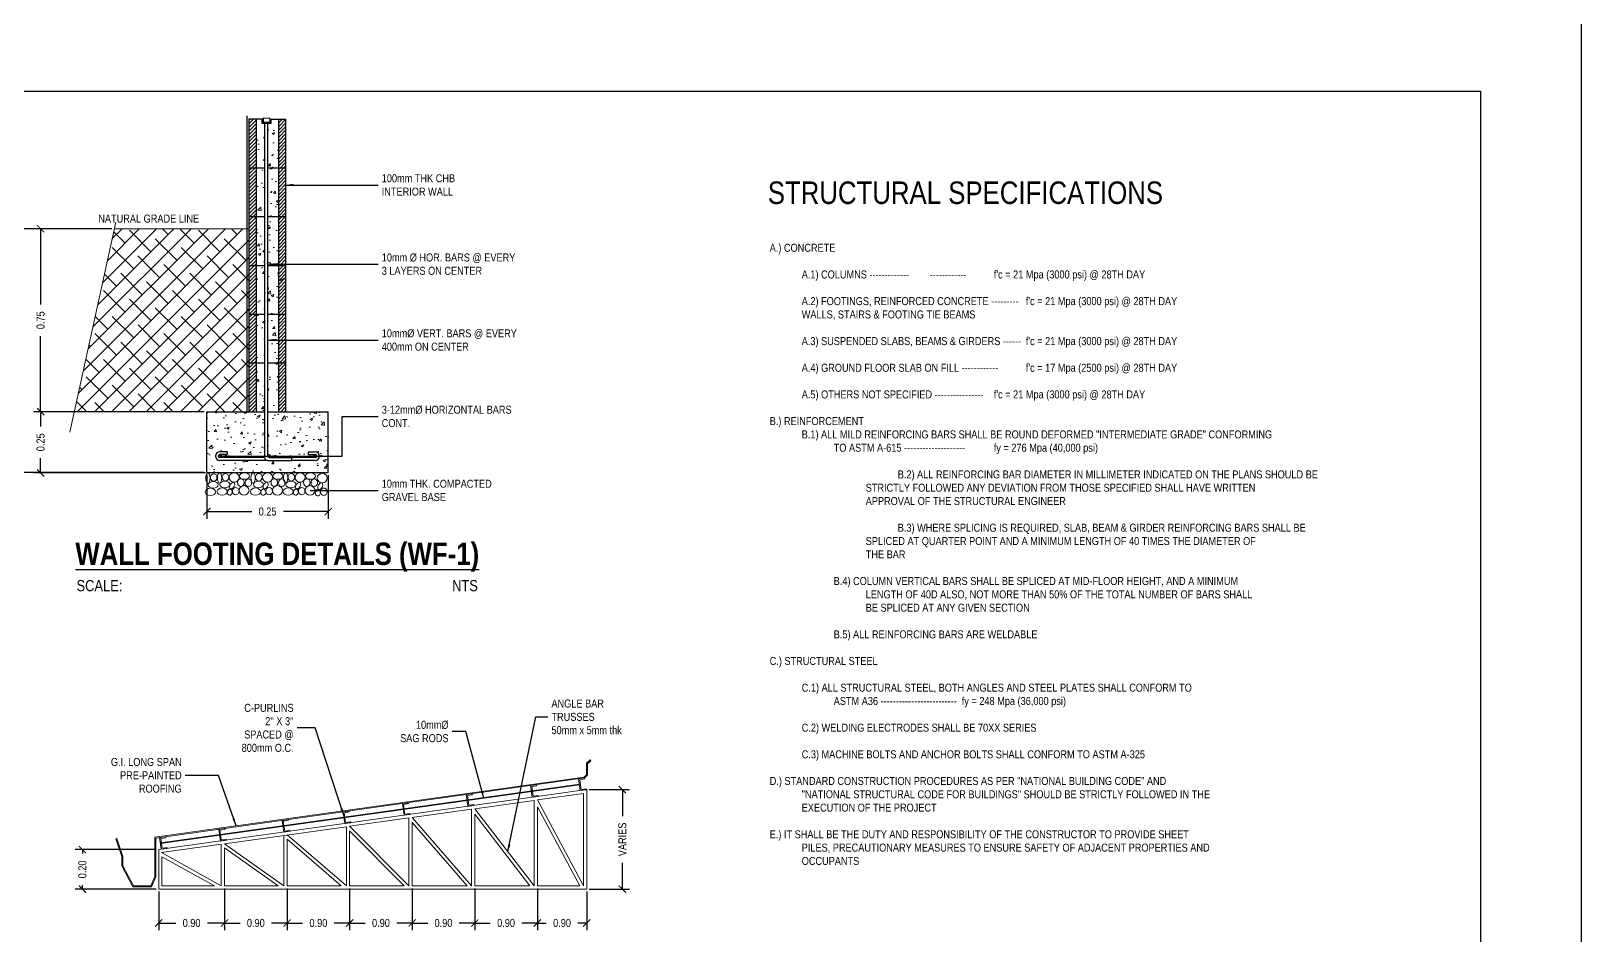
# Model space of a CAD drawing. Header units: inches. Extents: x 7263 to 14962, y 1317 to 2926.
# Drawn here: x 7376.96 to 7415.7, y 1446.5 to 1469.11 of the extents above; entities that cross this region are included whole.
import ezdxf

# ---------------------------------------------------------------- set-up
doc = ezdxf.new("R2010")
doc.units = ezdxf.units.IN
doc.header["$MEASUREMENT"] = 0
for name, color, linetype in [('BAR', 5, 'Continuous'), ('Layer3', 3, 'Continuous'), ('Layer6', 6, 'Continuous'), ('Walls', 4, 'Continuous')]:
    doc.layers.add(name, color=color, linetype=linetype)
for name, color, linetype, lineweight in [('beam', 10, 'Continuous', 20), ('dimension 1', 250, 'Continuous', 9), ('dimension 2', 251, 'Continuous', 9), ('DRIVEWAY', 251, 'Continuous', 25), ('hatch 0.0', 250, 'Continuous', 0)]:
    doc.layers.add(name, color=color, linetype=linetype, lineweight=lineweight)
doc.styles.get("Standard").update_dxf_attribs({"font": ''})
doc.styles.get('Standard').set_extended_font_data('Tw Cen MT Condensed')
doc.dimstyles.get("Standard").update_dxf_attribs({"dimtxt": 0.2, "dimasz": 0.18, "dimexe": 0.18, "dimexo": 0.0625, "dimgap": 0.09, "dimtad": 0, "dimzin": 0, "dimdsep": 46, "dimtxsty": 'Standard', "dimblk": 'ARCHTICK', "dimcen": 0.09, "dimclrd": 8, "dimclre": 8, "dimclrt": 2, "dimadec": 0, "dimazin": 0, "dimtfac": 1, "dimtofl": 0, "dimtmove": 0, "dimatfit": 3, "dimfxl": 1, "dimtolj": 1, "dimtzin": 0, "dimarcsym": 0})

# ---------------------------------------------------------------- blocks, each defined once
blk = doc.blocks.new('_ArchTick')
at = {"color": 0, "linetype": 'ByBlock', "const_width": 0.15}
blk.add_lwpolyline([(-0.5, -0.5), (0.5, 0.5)], dxfattribs=at)
blk = doc.blocks.new('*D189')
at = {"layer": 'Defpoints', "color": 0, "transparency": 16777216}
for p in [(7379.042, 1464.16), (7377.198, 1459.586), (7381.352, 1459.586)]:
    blk.add_point(p, dxfattribs=at)
at = {"layer": 'Layer6', "color": 8, "lineweight": -2, "transparency": 16777216}
for p, q in [((7378.98, 1464.16), (7377.018, 1464.16)), ((7377.198, 1464.16), (7377.198, 1462.268)), ((7377.198, 1459.586), (7377.198, 1461.478)), ((7381.289, 1459.586), (7377.018, 1459.586))]:
    blk.add_line(p, q, dxfattribs=at)
at = {"layer": 'Layer6', "color": 8, "lineweight": -2, "transparency": 16777216, "xscale": 0.18, "yscale": 0.18, "zscale": 0.18}
for p, rotation in [((7377.198, 1464.16), 90), ((7377.198, 1459.586), 270)]:
    blk.add_blockref('_ArchTick', p, dxfattribs=dict(at, rotation=rotation))
at = {"layer": 'Layer6', "color": 2, "transparency": 16777216, "insert": (7377.198, 1461.873), "char_height": 0.2, "attachment_point": 5, "rotation": 90}
blk.add_mtext('\\A1;0.75', dxfattribs=at)
blk = doc.blocks.new('*D190')
at = {"layer": 'Defpoints', "color": 0, "transparency": 16777216}
for p in [(7381.352, 1459.586), (7377.198, 1458.054), (7381.381, 1458.054)]:
    blk.add_point(p, dxfattribs=at)
at = {"layer": 'Layer6', "color": 8, "lineweight": -2, "transparency": 16777216}
for p, q in [((7381.289, 1459.586), (7377.018, 1459.586)), ((7377.198, 1459.586), (7377.198, 1459.215)), ((7377.198, 1458.054), (7377.198, 1458.425)), ((7381.318, 1458.054), (7377.018, 1458.054))]:
    blk.add_line(p, q, dxfattribs=at)
at = {"layer": 'Layer6', "color": 8, "lineweight": -2, "transparency": 16777216, "xscale": 0.18, "yscale": 0.18, "zscale": 0.18}
for p, rotation in [((7377.198, 1459.586), 90), ((7377.198, 1458.054), 270)]:
    blk.add_blockref('_ArchTick', p, dxfattribs=dict(at, rotation=rotation))
at = {"layer": 'Layer6', "color": 2, "transparency": 16777216, "insert": (7377.198, 1458.82), "char_height": 0.2, "attachment_point": 5, "rotation": 90}
blk.add_mtext('\\A1;0.25', dxfattribs=at)
blk = doc.blocks.new('*D191')
at = {"layer": 'Defpoints', "color": 0, "transparency": 16777216}
for p in [(7379.042, 1464.16), (7376.472, 1458.061), (7381.352, 1458.061)]:
    blk.add_point(p, dxfattribs=at)
at = {"layer": 'Layer6', "color": 8, "lineweight": -2, "transparency": 16777216}
for p, q in [((7378.98, 1464.16), (7376.292, 1464.16)), ((7376.472, 1464.16), (7376.472, 1461.62)), ((7376.472, 1458.061), (7376.472, 1460.602)), ((7381.289, 1458.061), (7376.292, 1458.061))]:
    blk.add_line(p, q, dxfattribs=at)
at = {"layer": 'Layer6', "color": 8, "lineweight": -2, "transparency": 16777216, "xscale": 0.18, "yscale": 0.18, "zscale": 0.18}
for p, rotation in [((7376.472, 1464.16), 90), ((7376.472, 1458.061), 270)]:
    blk.add_blockref('_ArchTick', p, dxfattribs=dict(at, rotation=rotation))
at = {"layer": 'Layer6', "color": 2, "transparency": 16777216, "insert": (7376.472, 1461.111), "char_height": 0.2, "attachment_point": 5, "rotation": 90}
blk.add_mtext('\\A1;1.00m', dxfattribs=at)
blk = doc.blocks.new('*D192')
at = {"layer": 'Defpoints', "color": 0, "transparency": 16777216}
for p in [(7381.352, 1458.061), (7384.389, 1458.061), (7384.389, 1457.088)]:
    blk.add_point(p, dxfattribs=at)
at = {"layer": 'Layer6', "color": 8, "lineweight": -2, "transparency": 16777216}
for p, q in [((7381.352, 1457.999), (7381.352, 1456.908)), ((7384.389, 1457.999), (7384.389, 1456.908)), ((7381.352, 1457.088), (7382.476, 1457.088)), ((7384.389, 1457.088), (7383.265, 1457.088))]:
    blk.add_line(p, q, dxfattribs=at)
at = {"layer": 'Layer6', "color": 8, "lineweight": -2, "transparency": 16777216, "xscale": 0.18, "yscale": 0.18, "zscale": 0.18, "rotation": 180}
blk.add_blockref('_ArchTick', (7381.352, 1457.088), dxfattribs=at)
at = {"layer": 'Layer6', "color": 8, "lineweight": -2, "transparency": 16777216, "xscale": 0.18, "yscale": 0.18, "zscale": 0.18}
blk.add_blockref('_ArchTick', (7384.389, 1457.088), dxfattribs=at)
at = {"layer": 'Layer6', "color": 2, "transparency": 16777216, "insert": (7382.87, 1457.088), "char_height": 0.2, "attachment_point": 5}
blk.add_mtext('\\A1;0.25', dxfattribs=at)
blk = doc.blocks.new('*D217')
at = {"layer": 'Defpoints', "color": 0, "transparency": 16777216}
for p in [(7380.149, 1448.632), (7378.243, 1447.644), (7380.149, 1447.644)]:
    blk.add_point(p, dxfattribs=at)
at = {"layer": 'Layer6', "color": 8, "lineweight": -2, "transparency": 16777216}
for p, q in [((7380.087, 1448.632), (7378.063, 1448.632)), ((7378.243, 1448.632), (7378.243, 1448.533)), ((7378.243, 1447.644), (7378.243, 1447.743)), ((7380.087, 1447.644), (7378.063, 1447.644))]:
    blk.add_line(p, q, dxfattribs=at)
at = {"layer": 'Layer6', "color": 8, "lineweight": -2, "transparency": 16777216, "xscale": 0.18, "yscale": 0.18, "zscale": 0.18}
for p, rotation in [((7378.243, 1448.632), 90), ((7378.243, 1447.644), 270)]:
    blk.add_blockref('_ArchTick', p, dxfattribs=dict(at, rotation=rotation))
at = {"layer": 'Layer6', "color": 2, "transparency": 16777216, "insert": (7378.243, 1448.138), "char_height": 0.2, "attachment_point": 5, "rotation": 90}
blk.add_mtext('\\A1;0.20', dxfattribs=at)
blk = doc.blocks.new('*D218')
at = {"layer": 'Defpoints', "color": 0, "transparency": 16777216}
for p in [(7390.847, 1450.132), (7390.847, 1447.644), (7391.738, 1447.644)]:
    blk.add_point(p, dxfattribs=at)
at = {"layer": 'Layer6', "color": 8, "lineweight": -2, "transparency": 16777216}
for p, q in [((7390.909, 1450.132), (7391.918, 1450.132)), ((7391.738, 1450.132), (7391.738, 1449.473)), ((7391.738, 1447.644), (7391.738, 1448.303)), ((7390.909, 1447.644), (7391.918, 1447.644))]:
    blk.add_line(p, q, dxfattribs=at)
at = {"layer": 'Layer6', "color": 8, "lineweight": -2, "transparency": 16777216, "xscale": 0.18, "yscale": 0.18, "zscale": 0.18}
for p, rotation in [((7391.738, 1450.132), 90), ((7391.738, 1447.644), 270)]:
    blk.add_blockref('_ArchTick', p, dxfattribs=dict(at, rotation=rotation))
at = {"layer": 'Layer6', "color": 2, "transparency": 16777216, "insert": (7391.738, 1448.888), "char_height": 0.2, "attachment_point": 5, "rotation": 90}
blk.add_mtext('\\A1;VARIES', dxfattribs=at)
blk = doc.blocks.new('*D219')
at = {"layer": 'Defpoints', "color": 0, "transparency": 16777216}
for p in [(7381.795, 1447.727), (7380.149, 1447.644), (7381.795, 1446.797)]:
    blk.add_point(p, dxfattribs=at)
at = {"layer": 'Layer6', "color": 8, "lineweight": -2, "transparency": 16777216}
for p, q in [((7381.795, 1447.664), (7381.795, 1446.617)), ((7380.149, 1447.582), (7380.149, 1446.617)), ((7380.149, 1446.797), (7380.578, 1446.797)), ((7381.795, 1446.797), (7381.367, 1446.797))]:
    blk.add_line(p, q, dxfattribs=at)
at = {"layer": 'Layer6', "color": 8, "lineweight": -2, "transparency": 16777216, "xscale": 0.18, "yscale": 0.18, "zscale": 0.18, "rotation": 180}
blk.add_blockref('_ArchTick', (7380.149, 1446.797), dxfattribs=at)
at = {"layer": 'Layer6', "color": 8, "lineweight": -2, "transparency": 16777216, "xscale": 0.18, "yscale": 0.18, "zscale": 0.18}
blk.add_blockref('_ArchTick', (7381.795, 1446.797), dxfattribs=at)
at = {"layer": 'Layer6', "color": 2, "transparency": 16777216, "insert": (7380.972, 1446.797), "char_height": 0.2, "attachment_point": 5}
blk.add_mtext('\\A1;0.90', dxfattribs=at)
blk = doc.blocks.new('*D220')
at = {"layer": 'Defpoints', "color": 0, "transparency": 16777216}
for p in [(7381.795, 1447.727), (7383.359, 1447.727), (7383.359, 1446.797)]:
    blk.add_point(p, dxfattribs=at)
at = {"layer": 'Layer6', "color": 8, "lineweight": -2, "transparency": 16777216}
for p, q in [((7381.795, 1447.664), (7381.795, 1446.617)), ((7383.359, 1447.664), (7383.359, 1446.617)), ((7381.795, 1446.797), (7382.182, 1446.797)), ((7383.359, 1446.797), (7382.972, 1446.797))]:
    blk.add_line(p, q, dxfattribs=at)
at = {"layer": 'Layer6', "color": 8, "lineweight": -2, "transparency": 16777216, "xscale": 0.18, "yscale": 0.18, "zscale": 0.18, "rotation": 180}
blk.add_blockref('_ArchTick', (7381.795, 1446.797), dxfattribs=at)
at = {"layer": 'Layer6', "color": 8, "lineweight": -2, "transparency": 16777216, "xscale": 0.18, "yscale": 0.18, "zscale": 0.18}
blk.add_blockref('_ArchTick', (7383.359, 1446.797), dxfattribs=at)
at = {"layer": 'Layer6', "color": 2, "transparency": 16777216, "insert": (7382.577, 1446.797), "char_height": 0.2, "attachment_point": 5}
blk.add_mtext('\\A1;0.90', dxfattribs=at)
blk = doc.blocks.new('*D221')
at = {"layer": 'Defpoints', "color": 0, "transparency": 16777216}
for p in [(7383.359, 1447.727), (7384.922, 1447.727), (7384.922, 1446.797)]:
    blk.add_point(p, dxfattribs=at)
at = {"layer": 'Layer6', "color": 8, "lineweight": -2, "transparency": 16777216}
for p, q in [((7383.359, 1447.664), (7383.359, 1446.617)), ((7384.922, 1447.664), (7384.922, 1446.617)), ((7383.359, 1446.797), (7383.746, 1446.797)), ((7384.922, 1446.797), (7384.535, 1446.797))]:
    blk.add_line(p, q, dxfattribs=at)
at = {"layer": 'Layer6', "color": 8, "lineweight": -2, "transparency": 16777216, "xscale": 0.18, "yscale": 0.18, "zscale": 0.18, "rotation": 180}
blk.add_blockref('_ArchTick', (7383.359, 1446.797), dxfattribs=at)
at = {"layer": 'Layer6', "color": 8, "lineweight": -2, "transparency": 16777216, "xscale": 0.18, "yscale": 0.18, "zscale": 0.18}
blk.add_blockref('_ArchTick', (7384.922, 1446.797), dxfattribs=at)
at = {"layer": 'Layer6', "color": 2, "transparency": 16777216, "insert": (7384.14, 1446.797), "char_height": 0.2, "attachment_point": 5}
blk.add_mtext('\\A1;0.90', dxfattribs=at)
blk = doc.blocks.new('*D222')
at = {"layer": 'Defpoints', "color": 0, "transparency": 16777216}
for p in [(7384.922, 1447.727), (7386.486, 1447.727), (7386.486, 1446.797)]:
    blk.add_point(p, dxfattribs=at)
at = {"layer": 'Layer6', "color": 8, "lineweight": -2, "transparency": 16777216}
for p, q in [((7384.922, 1447.664), (7384.922, 1446.617)), ((7386.486, 1447.664), (7386.486, 1446.617)), ((7384.922, 1446.797), (7385.309, 1446.797)), ((7386.486, 1446.797), (7386.099, 1446.797))]:
    blk.add_line(p, q, dxfattribs=at)
at = {"layer": 'Layer6', "color": 8, "lineweight": -2, "transparency": 16777216, "xscale": 0.18, "yscale": 0.18, "zscale": 0.18, "rotation": 180}
blk.add_blockref('_ArchTick', (7384.922, 1446.797), dxfattribs=at)
at = {"layer": 'Layer6', "color": 8, "lineweight": -2, "transparency": 16777216, "xscale": 0.18, "yscale": 0.18, "zscale": 0.18}
blk.add_blockref('_ArchTick', (7386.486, 1446.797), dxfattribs=at)
at = {"layer": 'Layer6', "color": 2, "transparency": 16777216, "insert": (7385.704, 1446.797), "char_height": 0.2, "attachment_point": 5}
blk.add_mtext('\\A1;0.90', dxfattribs=at)
blk = doc.blocks.new('*D223')
at = {"layer": 'Defpoints', "color": 0, "transparency": 16777216}
for p in [(7386.486, 1447.727), (7388.049, 1447.727), (7388.049, 1446.797)]:
    blk.add_point(p, dxfattribs=at)
at = {"layer": 'Layer6', "color": 8, "lineweight": -2, "transparency": 16777216}
for p, q in [((7386.486, 1447.664), (7386.486, 1446.617)), ((7388.049, 1447.664), (7388.049, 1446.617)), ((7386.486, 1446.797), (7386.873, 1446.797)), ((7388.049, 1446.797), (7387.662, 1446.797))]:
    blk.add_line(p, q, dxfattribs=at)
at = {"layer": 'Layer6', "color": 8, "lineweight": -2, "transparency": 16777216, "xscale": 0.18, "yscale": 0.18, "zscale": 0.18, "rotation": 180}
blk.add_blockref('_ArchTick', (7386.486, 1446.797), dxfattribs=at)
at = {"layer": 'Layer6', "color": 8, "lineweight": -2, "transparency": 16777216, "xscale": 0.18, "yscale": 0.18, "zscale": 0.18}
blk.add_blockref('_ArchTick', (7388.049, 1446.797), dxfattribs=at)
at = {"layer": 'Layer6', "color": 2, "transparency": 16777216, "insert": (7387.267, 1446.797), "char_height": 0.2, "attachment_point": 5}
blk.add_mtext('\\A1;0.90', dxfattribs=at)
blk = doc.blocks.new('*D224')
at = {"layer": 'Defpoints', "color": 0, "transparency": 16777216}
for p in [(7388.049, 1447.727), (7389.613, 1447.727), (7389.613, 1446.797)]:
    blk.add_point(p, dxfattribs=at)
at = {"layer": 'Layer6', "color": 8, "lineweight": -2, "transparency": 16777216}
for p, q in [((7388.049, 1447.664), (7388.049, 1446.617)), ((7389.613, 1447.664), (7389.613, 1446.617)), ((7388.049, 1446.797), (7388.436, 1446.797)), ((7389.613, 1446.797), (7389.226, 1446.797))]:
    blk.add_line(p, q, dxfattribs=at)
at = {"layer": 'Layer6', "color": 8, "lineweight": -2, "transparency": 16777216, "xscale": 0.18, "yscale": 0.18, "zscale": 0.18, "rotation": 180}
blk.add_blockref('_ArchTick', (7388.049, 1446.797), dxfattribs=at)
at = {"layer": 'Layer6', "color": 8, "lineweight": -2, "transparency": 16777216, "xscale": 0.18, "yscale": 0.18, "zscale": 0.18}
blk.add_blockref('_ArchTick', (7389.613, 1446.797), dxfattribs=at)
at = {"layer": 'Layer6', "color": 2, "transparency": 16777216, "insert": (7388.831, 1446.797), "char_height": 0.2, "attachment_point": 5}
blk.add_mtext('\\A1;0.90', dxfattribs=at)
blk = doc.blocks.new('*D225')
at = {"layer": 'Defpoints', "color": 0, "transparency": 16777216}
for p in [(7389.613, 1447.727), (7390.847, 1447.644), (7390.847, 1446.797)]:
    blk.add_point(p, dxfattribs=at)
at = {"layer": 'Layer6', "color": 8, "lineweight": -2, "transparency": 16777216}
for p, q in [((7389.613, 1447.664), (7389.613, 1446.617)), ((7390.847, 1447.582), (7390.847, 1446.617)), ((7389.613, 1446.797), (7389.835, 1446.797)), ((7390.847, 1446.797), (7390.625, 1446.797))]:
    blk.add_line(p, q, dxfattribs=at)
at = {"layer": 'Layer6', "color": 8, "lineweight": -2, "transparency": 16777216, "xscale": 0.18, "yscale": 0.18, "zscale": 0.18, "rotation": 180}
blk.add_blockref('_ArchTick', (7389.613, 1446.797), dxfattribs=at)
at = {"layer": 'Layer6', "color": 8, "lineweight": -2, "transparency": 16777216, "xscale": 0.18, "yscale": 0.18, "zscale": 0.18}
blk.add_blockref('_ArchTick', (7390.847, 1446.797), dxfattribs=at)
at = {"layer": 'Layer6', "color": 2, "transparency": 16777216, "insert": (7390.23, 1446.797), "char_height": 0.2, "attachment_point": 5}
blk.add_mtext('\\A1;0.90', dxfattribs=at)

msp = doc.modelspace()

# ---------------------------------------------------------------- hatches: boundary and pattern name
at = {"layer": 'dimension 1'}
h = msp.add_hatch(dxfattribs=at)
h.set_pattern_fill('ANSI38', color=256, scale=2.439587, style=0)
h.set_pattern_definition([(45, (8063.50575, 1726.22633), (-0.21563105, 0.21563105), []), (135, (8063.50575, 1726.22633), (-0.64689316, 0.21563105), [0.7623709, -0.45742254])])
h.paths.add_polyline_path([(7379.042, 1464.16), (7378.042, 1459.586), (7382.41, 1459.586), (7382.41, 1464.16)])
at = {"layer": 'dimension 2'}
h = msp.add_hatch(dxfattribs=at)
h.set_pattern_fill('ANSI31', color=256, scale=0.508247, style=0)
h.set_pattern_definition([(45, (8426.67926, 1560.936225), (-0.044923091, 0.044923091), [])])
h.paths.add_polyline_path([(7383.331, 1460.806), (7383.148, 1460.806), (7383.148, 1459.586), (7383.331, 1459.586)])
h.paths.add_polyline_path([(7382.593, 1460.806), (7382.41, 1460.806), (7382.41, 1459.586), (7382.593, 1459.586)])
h.paths.add_polyline_path([(7382.593, 1462.025), (7382.41, 1462.025), (7382.41, 1460.806), (7382.593, 1460.806)])
h.paths.add_polyline_path([(7383.331, 1462.025), (7383.148, 1462.025), (7383.148, 1460.806), (7383.331, 1460.806)])
h.paths.add_polyline_path([(7382.593, 1463.245), (7382.41, 1463.245), (7382.41, 1462.025), (7382.593, 1462.025)])
h.paths.add_polyline_path([(7383.331, 1463.245), (7383.148, 1463.245), (7383.148, 1462.025), (7383.331, 1462.025)])
h.paths.add_polyline_path([(7382.593, 1464.465), (7382.41, 1464.465), (7382.41, 1463.245), (7382.593, 1463.245)])
h.paths.add_polyline_path([(7383.331, 1464.465), (7383.148, 1464.465), (7383.148, 1463.245), (7383.331, 1463.245)])
h.paths.add_polyline_path([(7382.593, 1465.685), (7382.41, 1465.685), (7382.41, 1464.465), (7382.593, 1464.465)])
h.paths.add_polyline_path([(7383.331, 1465.685), (7383.148, 1465.685), (7383.148, 1464.465), (7383.331, 1464.465)])
h.paths.add_polyline_path([(7382.593, 1466.91), (7382.41, 1466.91), (7382.41, 1465.685), (7382.593, 1465.685)])
h.paths.add_polyline_path([(7383.331, 1466.905), (7383.148, 1466.905), (7383.148, 1465.685), (7383.331, 1465.685)])
at = {"layer": 'hatch 0.0'}
h = msp.add_hatch(dxfattribs=at)
h.set_pattern_fill('AR-CONC', color=256, scale=0.091485, style=0)
h.set_pattern_definition([(50, (7382.87043, 1462.35526), (0.65618, -0.05741), [0.06861, -0.75475]), (355, (7382.8704, 1462.35526), (-0.12694, 0.68814), [0.05489, -0.6038]), (100.451, (7382.9251, 1462.3505), (0.52925, 0.63073), [0.05831, -0.64144]), (46.184, (7382.8704, 1462.5382), (0.97636, -0.15142), [0.10292, -1.13212]), (96.636, (7382.9518, 1462.5256), (0.85507, 0.89117), [0.08747, -0.96215]), (351.184, (7382.8704, 1462.5382), (0.85507, 0.89117), [0.08234, -0.9057]), (21, (7382.9619, 1462.4925), (0.54608, -0.368334), [0.06861, -0.75475]), (326, (7382.9619, 1462.4925), (0.2226, 0.6634), [0.05489, -0.6038]), (71.451, (7383.0074, 1462.4618), (0.76867, 0.295065), [0.05831, -0.64144]), (37.5, (7382.87043, 1462.35526), (0.011124, 0.304546), [0, -0.59648, 0, -0.612946, 0, -0.606085]), (7.5, (7382.87043, 1462.35526), (0.240668, 0.360826), [0, -0.34947, 0, -0.582756, 0, -0.230998]), (327.5, (7382.66642, 1462.35526), (0.488365, -0.020634), [0, -0.228711, 0, -0.71358, 0, -0.946865]), (317.5, (7382.57494, 1462.35526), (0.533525, 0.09158), [0, -0.297325, 0, -0.47389, 0, -0.67241])])
edge = h.paths.add_edge_path()
edge.add_line((7382.797, 1459.586), (7381.352, 1459.586))
edge.add_line((7381.352, 1459.586), (7381.352, 1458.061))
edge.add_line((7381.352, 1458.061), (7381.666, 1458.061))
edge.add_ellipse((7381.672, 1457.931), major_axis=(0, -0.131), ratio=0.411043, start_angle=173.6105, end_angle=186.3895, ccw=False)
edge.add_ellipse((7381.672, 1457.931), major_axis=(0, -0.131), ratio=0.411043, start_angle=186.3895, end_angle=533.6105)
edge.add_line((7381.678, 1458.061), (7382.503, 1458.061))
edge.add_ellipse((7382.509, 1457.931), major_axis=(0, -0.131), ratio=0.411043, start_angle=173.6105, end_angle=186.3895, ccw=False)
edge.add_ellipse((7382.509, 1457.931), major_axis=(0, -0.131), ratio=0.411043, start_angle=186.3895, end_angle=533.6105)
edge.add_line((7382.515, 1458.061), (7383.315, 1458.061))
edge.add_ellipse((7383.321, 1457.931), major_axis=(0, -0.131), ratio=0.411043, start_angle=173.6105, end_angle=186.3895, ccw=False)
edge.add_ellipse((7383.321, 1457.931), major_axis=(0, -0.131), ratio=0.411043, start_angle=346.9478, end_angle=533.6105)
edge.add_line((7383.327, 1458.061), (7384.389, 1458.061))
edge.add_line((7384.389, 1458.061), (7384.389, 1459.586))
edge.add_line((7384.389, 1459.586), (7382.87, 1459.586))
edge.add_line((7382.87, 1459.586), (7382.87, 1458.476))
edge.add_arc((7382.907, 1458.476), 0.0366, 0, 180, ccw=False)
edge.add_arc((7382.907, 1458.476), 0.0366, -90, 0, ccw=False)
edge.add_line((7382.907, 1458.439), (7383.48, 1458.439))
edge.add_line((7383.48, 1458.439), (7384.061, 1458.439))
edge.add_arc((7384.061, 1458.476), 0.0366, 180, 270, ccw=False)
edge.add_arc((7384.061, 1458.476), 0.0366, 90, 180, ccw=False)
edge.add_line((7384.061, 1458.512), (7383.882, 1458.512))
edge.add_line((7383.882, 1458.512), (7383.882, 1458.586))
edge.add_line((7383.882, 1458.586), (7384.061, 1458.586))
edge.add_arc((7384.061, 1458.476), 0.11, -90, 90, ccw=False)
edge.add_line((7384.061, 1458.366), (7383.48, 1458.366))
edge.add_line((7383.48, 1458.366), (7382.87, 1458.366))
edge.add_line((7382.87, 1458.366), (7381.679, 1458.366))
edge.add_arc((7381.679, 1458.476), 0.11, 90, 270, ccw=False)
edge.add_line((7381.679, 1458.586), (7381.859, 1458.586))
edge.add_line((7381.859, 1458.586), (7381.859, 1458.512))
edge.add_line((7381.859, 1458.512), (7381.679, 1458.512))
edge.add_arc((7381.679, 1458.476), 0.0366, 0, 90, ccw=False)
edge.add_arc((7381.679, 1458.476), 0.0366, -90, 0, ccw=False)
edge.add_line((7381.679, 1458.439), (7382.797, 1458.439))
edge.add_line((7382.797, 1458.439), (7382.797, 1459.586))
h.paths.add_polyline_path([(7383.148, 1460.806), (7382.87, 1460.806), (7382.87, 1459.586), (7383.148, 1459.586)])
h.paths.add_polyline_path([(7382.797, 1460.806), (7382.593, 1460.806), (7382.593, 1459.586), (7382.797, 1459.586)])
h.paths.add_polyline_path([(7382.797, 1462.025), (7382.593, 1462.025), (7382.593, 1460.806), (7382.797, 1460.806)])
h.paths.add_polyline_path([(7383.148, 1462.025), (7382.87, 1462.025), (7382.87, 1460.806), (7383.148, 1460.806)])
h.paths.add_polyline_path([(7382.797, 1463.245), (7382.593, 1463.245), (7382.593, 1462.025), (7382.797, 1462.025)])
h.paths.add_polyline_path([(7383.148, 1463.245), (7382.87, 1463.245), (7382.87, 1462.025), (7383.148, 1462.025)])
h.paths.add_polyline_path([(7382.797, 1464.465), (7382.593, 1464.465), (7382.593, 1463.245), (7382.797, 1463.245)])
h.paths.add_polyline_path([(7383.148, 1464.465), (7382.87, 1464.465), (7382.87, 1463.284, -1), (7382.944, 1463.284, -1), (7382.87, 1463.284), (7382.87, 1463.245), (7383.148, 1463.245)])
h.paths.add_polyline_path([(7382.797, 1465.685), (7382.593, 1465.685), (7382.593, 1464.465), (7382.797, 1464.465)])
h.paths.add_polyline_path([(7383.148, 1465.685), (7382.87, 1465.685), (7382.87, 1464.465), (7383.148, 1464.465)])
h.paths.add_polyline_path([(7382.797, 1466.801), (7382.726, 1466.801), (7382.726, 1466.91), (7382.593, 1466.91), (7382.593, 1465.685), (7382.797, 1465.685)])
h.paths.add_polyline_path([(7383.148, 1466.905), (7382.96, 1466.905), (7382.96, 1466.801), (7382.87, 1466.801), (7382.87, 1465.685), (7383.148, 1465.685)])

# ---------------------------------------------------------------- linework, layer by layer
at = {"color": 136}
for p, q in [((7378.974, 1464.16), (7377.517, 1464.16)), ((7381.284, 1458.061), (7376.499, 1458.061)), ((7381.284, 1458.061), (7380.51, 1458.061))]:
    msp.add_line(p, q, dxfattribs=at)
at = {"color": 0, "lineweight": 20}
for p, q in [((7390.847, 1450.132), (7380.149, 1448.632)), ((7390.663, 1450.271), (7380.191, 1448.802)), ((7390.665, 1450.256), (7380.193, 1448.787)), ((7390.765, 1450.037), (7389.613, 1449.876)), ((7390.765, 1447.727), (7390.765, 1450.037)), ((7390.847, 1447.644), (7390.847, 1450.132)), ((7387.967, 1449.645), (7386.486, 1449.437)), ((7387.967, 1449.645), (7387.967, 1447.727)), ((7389.53, 1449.864), (7388.049, 1449.656)), ((7389.53, 1447.727), (7388.049, 1449.656)), ((7389.53, 1449.864), (7389.53, 1447.727)), ((7390.765, 1447.727), (7389.613, 1449.876)), ((7390.671, 1447.727), (7389.613, 1449.701)), ((7389.613, 1449.701), (7389.613, 1447.727)), ((7386.403, 1449.426), (7384.922, 1449.218)), ((7386.403, 1447.727), (7384.922, 1449.218)), ((7386.403, 1449.426), (7386.403, 1447.727)), ((7387.967, 1447.727), (7386.486, 1449.437)), ((7386.486, 1449.311), (7386.486, 1447.727)), ((7387.858, 1447.727), (7386.486, 1449.311)), ((7388.049, 1449.521), (7388.049, 1447.727)), ((7389.427, 1447.727), (7388.049, 1449.521)), ((7384.84, 1449.206), (7381.795, 1448.779)), ((7383.276, 1448.987), (7383.276, 1447.727)), ((7384.84, 1447.727), (7383.359, 1448.999)), ((7383.359, 1448.89), (7383.359, 1447.727)), ((7384.714, 1447.727), (7383.359, 1448.89)), ((7384.84, 1449.206), (7384.84, 1447.727)), ((7384.922, 1449.101), (7384.922, 1447.727)), ((7386.287, 1447.727), (7384.922, 1449.101)), ((7380.149, 1448.632), (7380.149, 1447.644)), ((7381.713, 1448.768), (7380.216, 1448.558)), ((7380.216, 1448.558), (7381.713, 1447.727)), ((7380.232, 1448.455), (7380.232, 1447.727)), ((7380.232, 1448.455), (7381.543, 1447.727)), ((7381.713, 1448.768), (7381.713, 1447.727)), ((7383.276, 1447.727), (7381.795, 1448.779)), ((7381.795, 1448.678), (7381.795, 1447.727)), ((7383.134, 1447.727), (7381.795, 1448.678)), ((7390.765, 1447.727), (7390.765, 1448.549)), ((7380.232, 1447.727), (7381.543, 1447.727)), ((7381.795, 1447.727), (7383.134, 1447.727)), ((7383.359, 1447.727), (7384.714, 1447.727)), ((7384.922, 1447.727), (7386.287, 1447.727)), ((7386.486, 1447.727), (7387.858, 1447.727)), ((7388.049, 1447.727), (7389.427, 1447.727)), ((7389.613, 1447.727), (7390.671, 1447.727)), ((7380.149, 1447.644), (7390.847, 1447.644))]:
    msp.add_line(p, q, dxfattribs=at)
for points in [[(7390.935, 1450.875), (7390.845, 1450.793), (7390.845, 1450.503), (7390.784, 1450.447), (7380.054, 1448.943), (7380.054, 1447.96), (7379.95, 1447.73), (7379.518, 1447.73), (7379.251, 1448.231), (7379.251, 1448.462), (7379.104, 1448.911), (7379.08, 1448.903), (7379.226, 1448.458), (7379.226, 1448.225), (7379.503, 1447.705), (7379.966, 1447.705), (7380.079, 1447.955), (7380.079, 1448.921), (7390.795, 1450.424), (7390.87, 1450.492), (7390.87, 1450.782), (7390.952, 1450.857)], [(7390.836, 1450.13), (7390.686, 1450.109), (7390.644, 1450.402), (7390.795, 1450.424), (7390.798, 1450.399), (7390.673, 1450.381), (7390.707, 1450.137), (7390.832, 1450.155)], [(7388.028, 1449.736), (7387.877, 1449.715), (7387.836, 1450.009), (7387.986, 1450.03), (7387.99, 1450.005), (7387.864, 1449.987), (7387.899, 1449.744), (7388.024, 1449.761)], [(7389.635, 1449.962), (7389.485, 1449.941), (7389.444, 1450.234), (7389.594, 1450.255), (7389.597, 1450.23), (7389.472, 1450.213), (7389.506, 1449.969), (7389.632, 1449.987)], [(7384.951, 1449.305), (7384.801, 1449.284), (7384.76, 1449.577), (7384.91, 1449.598), (7384.913, 1449.574), (7384.788, 1449.556), (7384.822, 1449.312), (7384.948, 1449.33)], [(7386.434, 1449.513), (7386.283, 1449.492), (7386.242, 1449.785), (7386.392, 1449.806), (7386.396, 1449.782), (7386.27, 1449.764), (7386.305, 1449.52), (7386.43, 1449.538)], [(7383.427, 1449.091), (7383.277, 1449.07), (7383.236, 1449.364), (7383.386, 1449.385), (7383.389, 1449.36), (7383.264, 1449.342), (7383.298, 1449.098), (7383.424, 1449.116)], [(7380.364, 1448.662), (7380.214, 1448.641), (7380.173, 1448.934), (7380.323, 1448.955), (7380.327, 1448.93), (7380.201, 1448.913), (7380.235, 1448.669), (7380.361, 1448.687)], [(7381.842, 1448.869), (7381.692, 1448.848), (7381.651, 1449.141), (7381.801, 1449.162), (7381.804, 1449.138), (7381.679, 1449.12), (7381.713, 1448.876), (7381.838, 1448.894)]]:
    msp.add_lwpolyline(points, close=True, dxfattribs=at)
at = {"layer": 'BAR', "linetype": 'Continuous'}
for p, q in [((7382.797, 1466.801), (7382.797, 1458.439)), ((7382.87, 1466.801), (7382.87, 1458.476)), ((7381.859, 1458.586), (7381.679, 1458.586)), ((7381.859, 1458.512), (7381.679, 1458.512)), ((7381.859, 1458.586), (7381.859, 1458.512)), ((7383.882, 1458.586), (7384.061, 1458.586)), ((7383.882, 1458.586), (7383.882, 1458.512)), ((7383.882, 1458.512), (7384.061, 1458.512)), ((7382.797, 1458.439), (7381.679, 1458.439)), ((7382.87, 1458.366), (7381.679, 1458.366)), ((7382.87, 1458.366), (7383.48, 1458.366)), ((7382.907, 1458.439), (7383.48, 1458.439)), ((7383.48, 1458.366), (7383.48, 1458.439)), ((7384.061, 1458.439), (7383.48, 1458.439)), ((7384.061, 1458.366), (7383.48, 1458.366))]:
    msp.add_line(p, q, dxfattribs=at)
for centre in [(7382.907, 1463.284), (7381.679, 1458.476), (7382.907, 1458.476), (7384.061, 1458.476)]:
    msp.add_circle(centre, 0.0366, dxfattribs=at)
for centre, radius, start, end in [((7381.679, 1458.476), 0.11, 90, 270), ((7381.679, 1458.476), 0.0366, 90, 270), ((7384.061, 1458.476), 0.11, 270, 90), ((7384.061, 1458.476), 0.0366, 270, 90), ((7382.87, 1458.439), 0.0732, 180, 270)]:
    msp.add_arc(centre, radius, start, end, dxfattribs=at)
at = {"layer": 'beam', "color": 0}
msp.add_line((7379.042, 1464.16), (7382.41, 1464.16), dxfattribs=at)
at = {"layer": 'Defpoints'}
msp.add_lwpolyline([(7339.197, 1470.116), (7415.697, 1470.116), (7415.697, 1419.116), (7339.197, 1419.116)], close=True, dxfattribs=at)
at = {"layer": 'dimension 1'}
msp.add_line((7377.929, 1459.071), (7379.078, 1464.324), dxfattribs=at)
at = {"layer": 'DRIVEWAY'}
msp.add_line((7383.273, 1462.909), (7383.189, 1462.86), dxfattribs=at)
at = {"layer": 'hatch 0.0'}
for centre, major_axis, ratio in [((7381.381, 1457.923), (0, -0.131), 0.411043), ((7381.513, 1457.755), (-0.125, 0), 0.653165), ((7381.524, 1457.938), (0, 0.0937), 0.880342), ((7381.672, 1457.931), (0, -0.131), 0.411043), ((7381.804, 1457.763), (-0.125, 0), 0.653165), ((7381.816, 1457.946), (0, 0.0937), 0.880342), ((7382.034, 1457.941), (-0.125, 0), 0.961538), ((7381.985, 1457.736), (-0.0446, -0.0795), 0.575208), ((7382.202, 1457.812), (0, 0.0937), 0.880342), ((7382.282, 1457.616), (-0.125, 0), 0.961538), ((7382.292, 1457.976), (-0.125, 0), 0.653165), ((7382.39, 1457.81), (0, 0.0937), 0.880342), ((7382.509, 1457.931), (0, -0.131), 0.411043), ((7382.641, 1457.763), (-0.125, 0), 0.653165), ((7382.652, 1457.946), (0, 0.0937), 0.880342), ((7382.87, 1457.941), (-0.125, 0), 0.961538), ((7382.822, 1457.736), (-0.0446, -0.0795), 0.575208), ((7383.039, 1457.812), (0, 0.0937), 0.880342), ((7383.119, 1457.616), (-0.125, 0), 0.961538), ((7383.129, 1457.976), (-0.125, 0), 0.653165), ((7383.226, 1457.81), (0, 0.0937), 0.880342), ((7383.321, 1457.931), (0, -0.131), 0.411043), ((7383.453, 1457.763), (-0.125, 0), 0.653165), ((7383.464, 1457.946), (0, 0.0937), 0.880342), ((7383.683, 1457.941), (-0.125, 0), 0.961538), ((7383.634, 1457.736), (-0.0446, -0.0795), 0.575208), ((7383.851, 1457.812), (0, 0.0937), 0.880342), ((7383.931, 1457.616), (-0.125, 0), 0.961538), ((7383.941, 1457.976), (-0.125, 0), 0.653165), ((7384.039, 1457.81), (0, 0.0937), 0.880342), ((7384.236, 1457.925), (-0.125, 0), 0.961538), ((7384.187, 1457.72), (-0.0446, -0.0795), 0.575208), ((7381.442, 1457.579), (-0.128, 0), 0.711758), ((7381.734, 1457.587), (-0.128, 0), 0.711758), ((7381.927, 1457.572), (-0.0104, -0.0761), 0.782796), ((7382.074, 1457.599), (0, 0.0937), 0.880342), ((7382.571, 1457.587), (-0.128, 0), 0.711758), ((7382.764, 1457.572), (-0.0104, -0.0761), 0.782796), ((7382.911, 1457.599), (0, 0.0937), 0.880342), ((7383.383, 1457.587), (-0.128, 0), 0.711758), ((7383.576, 1457.572), (-0.0104, -0.0761), 0.782796), ((7383.723, 1457.599), (0, 0.0937), 0.880342), ((7384.13, 1457.555), (-0.0104, -0.0761), 0.782796), ((7384.276, 1457.583), (0, 0.0937), 0.880342)]:
    msp.add_ellipse(centre, major_axis=major_axis, ratio=ratio, dxfattribs=at)
at = {"layer": 'Layer6'}
msp.add_line((7413.187, 1467.606), (7413.187, 1421.626), dxfattribs=at)
msp.add_lwpolyline([(7413.187, 1421.626), (7343.212, 1421.626), (7343.212, 1467.606), (7413.187, 1467.606)], close=True, dxfattribs=at)
at = {"layer": 'Walls', "linetype": 'Continuous'}
for p, q in [((7382.364, 1459.586), (7382.364, 1466.984)), ((7382.41, 1459.586), (7382.41, 1466.91)), ((7382.41, 1466.91), (7382.726, 1466.91)), ((7382.593, 1459.586), (7382.593, 1466.91)), ((7382.726, 1466.91), (7382.726, 1466.801)), ((7382.726, 1466.801), (7382.96, 1466.801)), ((7382.761, 1466.924), (7382.761, 1466.829)), ((7382.925, 1466.919), (7382.761, 1466.924)), ((7382.761, 1466.829), (7382.933, 1466.829)), ((7382.933, 1466.894), (7382.925, 1466.919)), ((7382.933, 1466.829), (7382.933, 1466.894)), ((7382.96, 1466.801), (7382.96, 1466.905)), ((7382.96, 1466.905), (7383.331, 1466.905)), ((7383.148, 1459.586), (7383.148, 1466.905)), ((7383.331, 1459.586), (7383.331, 1466.905)), ((7382.41, 1465.685), (7382.797, 1465.685)), ((7382.87, 1465.685), (7383.331, 1465.685)), ((7382.41, 1464.465), (7382.797, 1464.465)), ((7382.87, 1464.465), (7383.331, 1464.465)), ((7382.41, 1463.245), (7382.797, 1463.245)), ((7382.87, 1463.245), (7383.331, 1463.245)), ((7382.41, 1462.025), (7382.797, 1462.025)), ((7382.87, 1462.025), (7383.331, 1462.025)), ((7382.41, 1460.806), (7382.797, 1460.806)), ((7382.87, 1460.806), (7383.331, 1460.806)), ((7381.352, 1458.061), (7381.352, 1459.586)), ((7381.352, 1459.586), (7382.797, 1459.586)), ((7382.87, 1459.586), (7384.389, 1459.586)), ((7384.389, 1458.061), (7384.389, 1459.586)), ((7381.352, 1458.061), (7384.389, 1458.061))]:
    msp.add_line(p, q, dxfattribs=at)

# ---------------------------------------------------------------- texts
at = {"layer": 'Layer3', "char_height": 0.5625, "attachment_point": 1}
for s, width, insert in [('\\pi0.5873;{\\fArial Narrow|b0|i0|c0|p34;STRUCTURAL SPECIFICATIONS}', 10.99188, (7394.785, 1465.344)), ('\\pi3.54814;{\\fArial Narrow|b1|i0|c0|p34;\\LWALL FOOTING DETAILS (WF-1)\\P\\pi3.57673;\\fArial Narrow|b0|i0|c0|p34;\\H0.5x;\\lSCALE:                                                                                            NTS}', 17.1549, (7374.519, 1456.314))]:
    msp.add_mtext_dynamic_manual_height_columns(s, width=width, gutter_width=1, heights=[0], dxfattribs=dict(at, insert=insert))
at = {"layer": 'Layer6', "color": 2, "char_height": 0.2}
for s, insert, attachment_point in [('100mm THK CHB\\PINTERIOR WALL', (7385.724, 1465.256), 4), ('NATURAL GRADE LINE', (7378.64, 1464.414), 4), ('10mm %%C HOR. BARS @ EVERY\\P3 LAYERS ON CENTER', (7385.724, 1463.275), 4), ('A.) CONCRETE\\P\\P ^IA.1) COLUMNS -------------^I------------^If\'c = 21 Mpa (3000 psi) @ 28TH DAY\\P\\P ^IA.2) FOOTINGS, REINFORCED CONCRETE ---------^If\'c = 21 Mpa (3000 psi) @ 28TH DAY\\P ^IWALLS, STAIRS & FOOTING TIE BEAMS\\P\\P ^IA.3) SUSPENDED SLABS, BEAMS & GIRDERS ------^If\'c = 21 Mpa (3000 psi) @ 28TH DAY\\P\\P ^IA.4) GROUND FLOOR SLAB ON FILL ------------^If\'c = 17 Mpa (2500 psi) @ 28TH DAY\\P\\P ^IA.5) OTHERS NOT SPECIFIED ----------------^If\'c = 21 Mpa (3000 psi) @ 28TH DAY\\P\\PB.) REINFORCEMENT\\P ^IB.1) ALL MILD REINFORCING BARS SHALL BE ROUND DEFORMED "INTERMEDIATE GRADE" CONFORMING\\P ^I^ITO ASTM A-615 --------------------^Ify = 276 Mpa (40,000 psi)\\P\\P^I^I ^I^IB.2) ALL REINFORCING BAR DIAMETER IN MILLIMETER INDICATED ON THE PLANS SHOULD BE\\P ^I^I^ISTRICTLY FOLLOWED ANY DEVIATION FROM THOSE SPECIFIED SHALL HAVE WRITTEN\\P ^I^I^IAPPROVAL OF THE STRUCTURAL ENGINEER\\P\\P^I^I ^I^IB.3) WHERE SPLICING IS REQUIRED, SLAB, BEAM & GIRDER REINFORCING BARS SHALL BE\\P ^I^I^ISPLICED AT QUARTER POINT AND A MINIMUM LENGTH OF 40 TIMES THE DIAMETER OF\\P ^I^I^ITHE BAR\\P\\P ^I^IB.4) COLUMN VERTICAL BARS SHALL BE SPLICED AT MID-FLOOR HEIGHT, AND A MINIMUM\\P ^I^I^ILENGTH OF 40D ALSO, NOT MORE THAN 50% OF THE TOTAL NUMBER OF BARS SHALL\\P ^I^I^IBE SPLICED AT ANY GIVEN SECTION\\P\\P ^I^IB.5) ALL REINFORCING BARS ARE WELDABLE\\P\\PC.) STRUCTURAL STEEL\\P\\P ^IC.1) ALL STRUCTURAL STEEL, BOTH ANGLES AND STEEL PLATES SHALL CONFORM TO\\P ^I^IASTM A36 -------------------------^Ify = 248 Mpa (36,000 psi)\\P\\P ^IC.2) WELDING ELECTRODES SHALL BE 70XX SERIES\\P\\P ^IC.3) MACHINE BOLTS AND ANCHOR BOLTS SHALL CONFORM TO ASTM A-325\\P\\PD.) STANDARD CONSTRUCTION PROCEDURES AS PER "NATIONAL BUILDING CODE" AND\\P ^I"NATIONAL STRUCTURAL CODE FOR BUILDINGS" SHOULD BE STRICTLY FOLLOWED IN THE\\P ^IEXECUTION OF THE PROJECT\\P\\PE.) IT SHALL BE THE DUTY AND RESPONSIBILITY OF THE CONSTRUCTOR TO PROVIDE SHEET\\P ^IPILES, PRECAUTIONARY MEASURES TO ENSURE SAFETY OF ADJACENT PROPERTIES AND\\P ^IOCCUPANTS^I', (7395.42, 1456.016), 4), ('10mm%%C VERT. BARS @ EVERY\\P400mm ON CENTER', (7385.724, 1461.378), 4), ('3-12mm%%C HORIZONTAL BARS\\PCONT.', (7385.724, 1459.467), 4), ('10mm THK. COMPACTED\\PGRAVEL BASE', (7385.724, 1457.616), 4), ('ANGLE BAR\\PTRUSSES\\P50mm x 5mm thk', (7389.966, 1451.952), 4), ("C-PURLINS\\P2'' X 3''\\PSPACED @\\P800mm O.C.", (7383.522, 1451.677), 6), ('10mm%%C\\PSAG RODS', (7387.393, 1451.586), 6), ('G.I. LONG SPAN\\PPRE-PAINTED\\PROOFING', (7380.724, 1450.49), 6)]:
    msp.add_mtext(s, dxfattribs=dict(at, insert=insert, attachment_point=attachment_point))

# ---------------------------------------------------------------- dimensions: what is measured, and where the dimension line sits
at = {"layer": 'Layer6'}
for base, p1, p2, text, picture, middle in [((7376.472, 1458.061), (7379.042, 1464.16), (7381.352, 1458.061), '1.00m', '*D191', (7376.472, 1461.111)), ((7377.198, 1459.586), (7379.042, 1464.16), (7381.352, 1459.586), '0.75', '*D189', (7377.198, 1461.873)), ((7377.198, 1458.054), (7381.352, 1459.586), (7381.381, 1458.054), '0.25', '*D190', (7377.198, 1458.82)), ((7391.738, 1447.644), (7390.847, 1450.132), (7390.847, 1447.644), 'VARIES', '*D218', (7391.738, 1448.888)), ((7378.243, 1447.644), (7380.149, 1448.632), (7380.149, 1447.644), '0.20', '*D217', (7378.243, 1448.138))]:
    dim = msp.add_linear_dim(base=base, p1=p1, p2=p2, angle=90, text=text, dimstyle='Standard', override={"dimpost": 'M'}, dxfattribs=at)
    dim.commit()
    dim.dimension.update_dxf_attribs({"geometry": picture, "text_midpoint": middle})
for base, p1, p2, text, picture, middle in [((7384.389, 1457.088), (7381.352, 1458.061), (7384.389, 1458.061), '0.25', '*D192', (7382.87, 1457.088)), ((7381.795, 1446.797), (7380.149, 1447.644), (7381.795, 1447.727), '0.90', '*D219', (7380.972, 1446.797)), ((7383.359, 1446.797), (7381.795, 1447.727), (7383.359, 1447.727), '0.90', '*D220', (7382.577, 1446.797)), ((7384.922, 1446.797), (7383.359, 1447.727), (7384.922, 1447.727), '0.90', '*D221', (7384.14, 1446.797)), ((7386.486, 1446.797), (7384.922, 1447.727), (7386.486, 1447.727), '0.90', '*D222', (7385.704, 1446.797)), ((7388.049, 1446.797), (7386.486, 1447.727), (7388.049, 1447.727), '0.90', '*D223', (7387.267, 1446.797)), ((7389.613, 1446.797), (7388.049, 1447.727), (7389.613, 1447.727), '0.90', '*D224', (7388.831, 1446.797)), ((7390.847, 1446.797), (7389.613, 1447.727), (7390.847, 1447.644), '0.90', '*D225', (7390.23, 1446.797))]:
    dim = msp.add_linear_dim(base=base, p1=p1, p2=p2, text=text, dimstyle='Standard', override={"dimpost": 'M'}, dxfattribs=at)
    dim.commit()
    dim.dimension.update_dxf_attribs({"geometry": picture, "text_midpoint": middle})

# ---------------------------------------------------------------- leaders
at = {"layer": 'Layer6', "annotation_type": 0, "has_hookline": 1}
for points, hookline_direction, text_width in [([(7383.331, 1465.256), (7385.634, 1465.256)], 0, 2.59), ([(7382.956, 1463.275), (7385.634, 1463.275)], 0, 4.648), ([(7382.87, 1461.378), (7385.634, 1461.378)], 0, 4.59), ([(7381.679, 1458.476), (7384.738, 1458.476), (7384.738, 1459.467), (7385.634, 1459.467)], 0, 4.486), ([(7382.907, 1458.476), (7384.738, 1458.476), (7384.738, 1459.467), (7385.634, 1459.467)], 0, 0.181), ([(7384.061, 1458.476), (7384.738, 1458.476), (7384.738, 1459.467), (7385.634, 1459.467)], 0, 0.181), ([(7383.931, 1457.616), (7385.634, 1457.616)], 0, 3.686), ([(7388.874, 1448.582), (7389.578, 1451.952), (7389.876, 1451.952)], 0, 2.838), ([(7384.773, 1449.484), (7384.064, 1451.677), (7383.612, 1451.677)], 1, 1.848), ([(7388.275, 1449.921), (7387.825, 1451.586), (7387.483, 1451.586)], 1, 1.524), ([(7382.083, 1449.227), (7381.647, 1450.49), (7380.814, 1450.49)], 1, 2.343)]:
    msp.add_leader(points, dimstyle='Standard', dxfattribs=dict(at, hookline_direction=hookline_direction, text_width=text_width))

doc.saveas('drawing.dxf')
